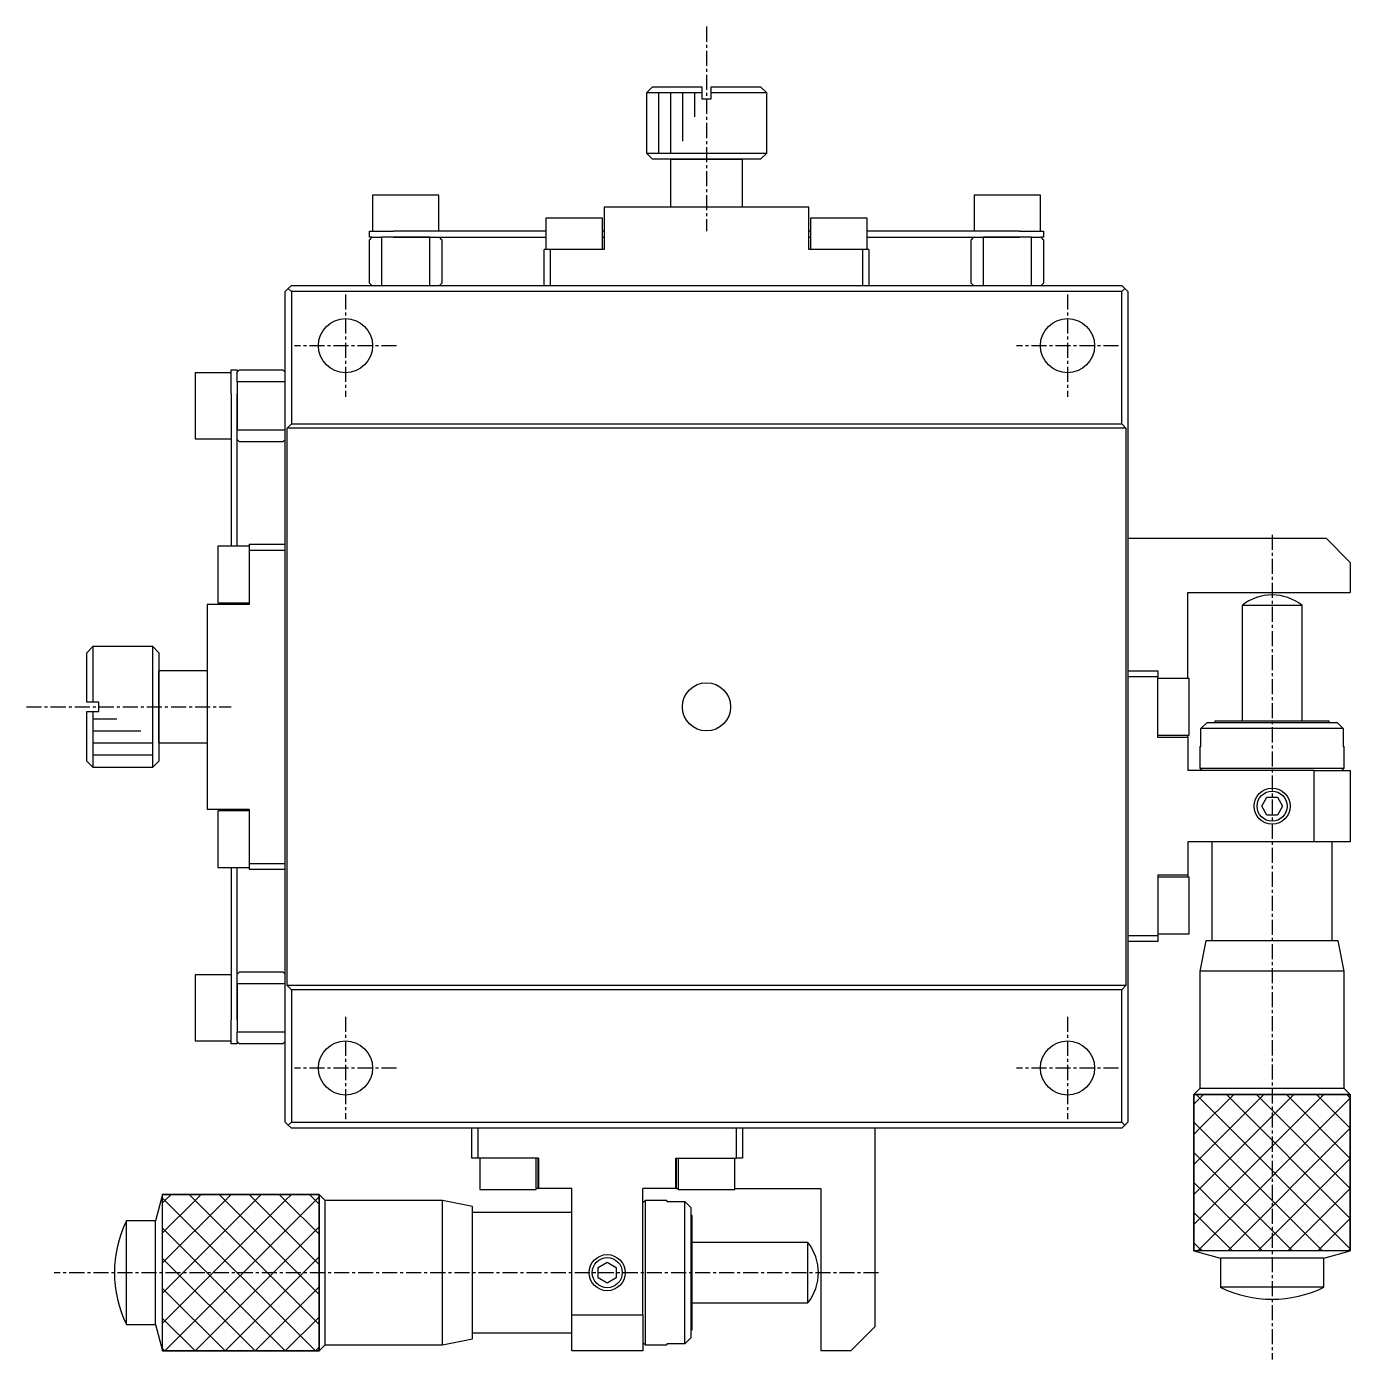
# Model space of a CAD drawing. Extents: x 10 to 451, y 10 to 256.
# Drawn here: x 341 to 451, y 91.8 to 202.5 of the extents above; entities that cross this region are included whole.
import ezdxf

# ---------------------------------------------------------------- set-up
doc = ezdxf.new("R2010")
doc.units = 0
doc.linetypes.add('CENTER', pattern=[2, 1.25, -0.25, 0.25, -0.25])
doc.layers.get('0').update_dxf_attribs({"linetype": 'CONTINUOUS'})
doc.layers.add('CENTER', color=1, linetype='CENTER')

msp = doc.modelspace()

# ---------------------------------------------------------------- linework, layer by layer
at = {"color": 7, "linetype": 'CONTINUOUS'}
for p, q in [((393.01, 197.5), (392.51, 197)), ((393.01, 197.5), (397.11, 197.5)), ((397.11, 197.5), (397.11, 197)), ((397.91, 197.5), (402.01, 197.5)), ((397.91, 197), (397.91, 197.5)), ((402.51, 197), (402.01, 197.5)), ((397.11, 197), (392.51, 197)), ((392.51, 197), (392.51, 192)), ((397.11, 197), (397.11, 196.5)), ((397.11, 196.5), (397.91, 196.5)), ((402.51, 197), (397.91, 197)), ((397.91, 196.5), (397.91, 197)), ((402.51, 192), (402.51, 197)), ((392.51, 192), (397.51, 192)), ((392.51, 192), (393.01, 191.5)), ((397.51, 192), (402.51, 192)), ((402.01, 191.5), (402.51, 192)), ((394.51, 191.5), (393.01, 191.5)), ((397.51, 191.5), (393.01, 191.5)), ((400.51, 191.5), (394.51, 191.5)), ((394.51, 191.5), (397.51, 191.5)), ((394.51, 191.5), (394.51, 187.5)), ((402.01, 191.5), (397.51, 191.5)), ((397.51, 191.5), (400.51, 191.5)), ((402.01, 191.5), (400.51, 191.5)), ((400.51, 187.5), (400.51, 191.5)), ((372.51, 188.5), (369.76, 188.5)), ((369.76, 188.5), (369.76, 185.5)), ((375.26, 188.5), (372.51, 188.5)), ((375.26, 185.5), (375.26, 188.5)), ((422.51, 188.5), (419.76, 188.5)), ((419.76, 188.5), (419.76, 185.5)), ((425.26, 188.5), (422.51, 188.5)), ((425.26, 185.5), (425.26, 188.5)), ((396.26, 187.5), (389.01, 187.5)), ((389.01, 187.5), (389.01, 184)), ((398.76, 187.5), (396.26, 187.5)), ((406.01, 187.5), (398.76, 187.5)), ((406.01, 184), (406.01, 187.5)), ((386.51, 186.6), (384.16, 186.6)), ((384.16, 186.6), (384.16, 184)), ((388.86, 186.6), (386.51, 186.6)), ((388.86, 184), (388.86, 186.6)), ((408.51, 186.6), (406.16, 186.6)), ((406.16, 186.6), (406.16, 184)), ((410.86, 186.6), (408.51, 186.6)), ((410.86, 184), (410.86, 186.6)), ((369.51, 185), (369.51, 185.5)), ((369.51, 185.5), (371.51, 185.5)), ((369.71, 185), (369.51, 184.8)), ((369.71, 185), (369.51, 185)), ((369.71, 185), (370.51, 185)), ((370.51, 185), (370.51, 181)), ((371.51, 185), (370.51, 185)), ((371.51, 185), (370.51, 185)), ((384.16, 185.5), (371.51, 185.5)), ((374.51, 185), (371.51, 185)), ((371.51, 185), (374.51, 185)), ((374.51, 181), (374.51, 185)), ((374.51, 185), (384.16, 185)), ((375.51, 184.8), (375.31, 185)), ((389.01, 185.5), (388.86, 185.5)), ((388.86, 185), (389.01, 185)), ((406.16, 185.5), (406.01, 185.5)), ((406.01, 185), (406.16, 185)), ((423.51, 185.5), (410.86, 185.5)), ((410.86, 185), (420.51, 185)), ((419.71, 185), (419.51, 184.8)), ((420.51, 185), (420.51, 181)), ((423.51, 185), (420.51, 185)), ((420.51, 185), (423.51, 185)), ((423.51, 185.5), (425.51, 185.5)), ((424.51, 185), (423.51, 185)), ((424.51, 185), (423.51, 185)), ((424.51, 181), (424.51, 185)), ((424.51, 185), (425.31, 185)), ((425.51, 184.8), (425.31, 185)), ((425.51, 185), (425.31, 185)), ((425.51, 185.5), (425.51, 185)), ((369.51, 181.2), (369.51, 184.8)), ((375.51, 184.8), (375.51, 181.2)), ((389.01, 184), (384.01, 184)), ((384.01, 181), (384.01, 184)), ((384.51, 184), (384.51, 181)), ((411.01, 184), (406.01, 184)), ((410.51, 181), (410.51, 184)), ((411.01, 184), (411.01, 181)), ((419.51, 181.2), (419.51, 184.8)), ((425.51, 184.8), (425.51, 181.2)), ((362.76, 180.75), (362.51, 180.5)), ((362.51, 111.5), (362.51, 180.5)), ((363.01, 181), (362.76, 180.75)), ((363.01, 180.5), (362.76, 180.75)), ((363.01, 181), (432.01, 181)), ((363.01, 180.5), (363.01, 169.5)), ((432.01, 180.5), (363.01, 180.5)), ((369.71, 181), (369.51, 181.2)), ((375.51, 181.2), (375.31, 181)), ((419.71, 181), (419.51, 181.2)), ((425.51, 181.2), (425.31, 181)), ((432.26, 180.75), (432.01, 181)), ((432.26, 180.75), (432.01, 180.5)), ((432.01, 169.5), (432.01, 180.5)), ((432.51, 180.5), (432.26, 180.75)), ((432.51, 180.5), (432.51, 111.5)), ((358.01, 174), (358.51, 174)), ((358.01, 172), (358.01, 174)), ((358.71, 174), (358.51, 173.8)), ((358.51, 174), (358.51, 173.8)), ((358.51, 173), (358.51, 173.8)), ((358.71, 174), (362.31, 174)), ((362.51, 173.8), (362.31, 174)), ((355.01, 173.75), (355.01, 171)), ((358.01, 173.75), (355.01, 173.75)), ((362.51, 173), (358.51, 173)), ((358.51, 173), (358.51, 172)), ((358.51, 173), (358.51, 172)), ((358.01, 172), (358.01, 159.35)), ((358.51, 172), (358.51, 169)), ((358.51, 169), (358.51, 172)), ((355.01, 171), (355.01, 168.25)), ((362.66, 169.15), (363.01, 169.5)), ((363.01, 169.5), (432.01, 169.5)), ((432.01, 169.5), (432.36, 169.15)), ((358.51, 169), (362.51, 169)), ((358.51, 159.35), (358.51, 169)), ((432.36, 169.15), (362.66, 169.15)), ((362.66, 122.85), (362.66, 169.15)), ((432.36, 169.15), (432.36, 122.85)), ((355.01, 168.25), (358.01, 168.25)), ((358.51, 168.2), (358.71, 168)), ((362.31, 168), (358.71, 168)), ((362.31, 168), (362.51, 168.2)), ((359.51, 159.5), (359.51, 154.5)), ((359.51, 159.5), (362.51, 159.5)), ((432.51, 160), (449.01, 160)), ((451.01, 158), (449.01, 160)), ((356.91, 159.35), (356.91, 157)), ((359.51, 159.35), (356.91, 159.35)), ((362.51, 159), (359.51, 159)), ((451.01, 158), (451.01, 155.5)), ((356.91, 157), (356.91, 154.65)), ((437.51, 155.5), (451.01, 155.5)), ((437.51, 148.35), (437.51, 155.5)), ((356.01, 154.5), (356.01, 147.25)), ((359.51, 154.5), (356.01, 154.5)), ((356.91, 154.65), (359.51, 154.65)), ((358.01, 154.65), (358.01, 154.5)), ((358.51, 154.5), (358.51, 154.65)), ((444.51, 154.42), (442.01, 154.42)), ((442.01, 154.42), (442.01, 144.8)), ((447.01, 154.42), (444.51, 154.42)), ((447.01, 144.8), (447.01, 154.42)), ((346.51, 151), (346.01, 150.5)), ((346.51, 151), (346.51, 146.4)), ((351.51, 151), (346.51, 151)), ((351.51, 146), (351.51, 151)), ((352.01, 150.5), (351.51, 151)), ((346.01, 146.4), (346.01, 150.5)), ((352.01, 150.5), (352.01, 146)), ((352.01, 150.5), (352.01, 149)), ((352.01, 149), (352.01, 143)), ((352.01, 146), (352.01, 149)), ((356.01, 149), (352.01, 149)), ((432.51, 149), (435.01, 149)), ((435.01, 148.5), (432.51, 148.5)), ((435.01, 149), (435.01, 148.5)), ((435.01, 143.45), (435.01, 148.5)), ((437.61, 148.35), (435.01, 148.35)), ((437.61, 143.65), (437.61, 148.35)), ((356.01, 147.25), (356.01, 144.75)), ((346.51, 146.4), (346.01, 146.4)), ((347.01, 146.4), (346.51, 146.4)), ((347.01, 145.6), (347.01, 146.4)), ((346.01, 141.5), (346.01, 145.6)), ((346.01, 145.6), (346.51, 145.6)), ((346.51, 145.6), (346.51, 141)), ((346.51, 145.6), (347.01, 145.6)), ((351.51, 141), (351.51, 146)), ((352.01, 146), (352.01, 141.5)), ((352.01, 143), (352.01, 146)), ((356.01, 144.75), (356.01, 137.5)), ((438.6, 144.2), (439.11, 144.7)), ((438.6, 142.7), (438.6, 144.2)), ((450.43, 144.2), (438.6, 144.2)), ((439.11, 144.7), (449.92, 144.7)), ((449.26, 144.8), (439.76, 144.8)), ((439.76, 144.8), (439.76, 144.7)), ((449.26, 144.7), (449.26, 144.8)), ((449.92, 144.7), (450.43, 144.2)), ((450.43, 144.2), (450.43, 142.7)), ((352.01, 143), (352.01, 141.5)), ((352.01, 143), (356.01, 143)), ((435.01, 143.65), (437.61, 143.65)), ((435.01, 143.48), (437.51, 143.48)), ((437.51, 143.45), (435.01, 143.45)), ((437.51, 143.48), (437.51, 143.65)), ((437.51, 143.48), (437.51, 143.45)), ((437.51, 143.45), (437.51, 140.7)), ((438.51, 142.7), (438.6, 142.7)), ((438.51, 142.7), (438.51, 140.9)), ((450.43, 142.7), (450.51, 142.7)), ((450.51, 140.9), (450.51, 142.7)), ((346.01, 141.5), (346.51, 141)), ((346.51, 141), (351.51, 141)), ((351.51, 141), (352.01, 141.5)), ((448.01, 140.7), (437.51, 140.7)), ((438.51, 140.9), (450.51, 140.9)), ((438.51, 140.9), (438.71, 140.7)), ((448.01, 134.8), (448.01, 140.7)), ((448.01, 140.7), (451.01, 140.7)), ((450.31, 140.7), (450.51, 140.9)), ((451.01, 140.7), (451.01, 134.8)), ((443.65, 137.75), (444.08, 138.5)), ((444.08, 138.5), (444.95, 138.5)), ((444.95, 138.5), (445.38, 137.75)), ((356.01, 137.5), (359.51, 137.5)), ((356.91, 137.35), (356.91, 135)), ((359.51, 137.35), (356.91, 137.35)), ((358.01, 137.5), (358.01, 137.35)), ((358.51, 137.35), (358.51, 137.5)), ((359.51, 137.5), (359.51, 132.5)), ((444.08, 137), (443.65, 137.75)), ((445.38, 137.75), (444.95, 137)), ((444.95, 137), (444.08, 137)), ((356.91, 135), (356.91, 132.65)), ((448.01, 134.8), (437.51, 134.8)), ((437.51, 134.8), (437.51, 132.05)), ((439.51, 134.8), (439.51, 126.55)), ((451.01, 134.8), (448.01, 134.8)), ((449.51, 126.55), (449.51, 134.8)), ((359.51, 133), (362.51, 133)), ((356.91, 132.65), (359.51, 132.65)), ((358.01, 132.65), (358.01, 120)), ((358.51, 123), (358.51, 132.65)), ((362.51, 132.5), (359.51, 132.5)), ((435.01, 132.05), (437.51, 132.05)), ((435.01, 132.05), (435.01, 127)), ((437.51, 132.02), (435.01, 132.02)), ((437.61, 131.85), (435.01, 131.85)), ((437.51, 132.05), (437.51, 132.02)), ((437.51, 132.02), (437.51, 131.85)), ((437.61, 127.15), (437.61, 131.85)), ((432.51, 127), (435.01, 127)), ((435.01, 126.5), (432.51, 126.5)), ((435.01, 127.15), (437.61, 127.15)), ((435.01, 127), (435.01, 126.5)), ((439.01, 126.55), (438.51, 124.05)), ((444.51, 126.55), (439.01, 126.55)), ((450.01, 126.55), (444.51, 126.55)), ((450.51, 124.05), (450.01, 126.55)), ((358.71, 124), (358.51, 123.8)), ((358.71, 124), (362.31, 124)), ((362.51, 123.8), (362.31, 124)), ((444.51, 124.05), (438.51, 124.05)), ((438.51, 124.05), (438.51, 114.3)), ((450.51, 124.05), (444.51, 124.05)), ((450.51, 114.3), (450.51, 124.05)), ((355.01, 123.75), (355.01, 121)), ((358.01, 123.75), (355.01, 123.75)), ((362.51, 123), (358.51, 123)), ((358.51, 123), (358.51, 120)), ((358.51, 120), (358.51, 123)), ((432.36, 122.85), (362.66, 122.85)), ((363.01, 122.5), (362.66, 122.85)), ((432.01, 122.5), (363.01, 122.5)), ((363.01, 122.5), (363.01, 111.5)), ((432.36, 122.85), (432.01, 122.5)), ((432.01, 111.5), (432.01, 122.5)), ((355.01, 121), (355.01, 118.25)), ((358.01, 118), (358.01, 120)), ((358.51, 120), (358.51, 119)), ((358.51, 120), (358.51, 119)), ((358.51, 118.2), (358.51, 119)), ((358.51, 119), (362.51, 119)), ((355.01, 118.25), (358.01, 118.25)), ((358.51, 118), (358.01, 118)), ((358.51, 118.2), (358.71, 118)), ((358.51, 118.2), (358.51, 118)), ((362.31, 118), (358.71, 118)), ((362.31, 118), (362.51, 118.2)), ((438.51, 114.3), (438.01, 113.8)), ((444.51, 114.3), (438.51, 114.3)), ((450.51, 114.3), (444.51, 114.3)), ((451.01, 113.8), (450.51, 114.3)), ((444.51, 113.8), (438.01, 113.8)), ((438.01, 100.8), (438.01, 113.8)), ((438.01, 113.8), (451.01, 113.8)), ((451.01, 113.8), (451.01, 100.8)), ((362.51, 111.5), (362.76, 111.25)), ((362.76, 111.25), (363.01, 111.5)), ((362.76, 111.25), (363.01, 111)), ((363.01, 111.5), (432.01, 111.5)), ((432.01, 111), (363.01, 111)), ((378.01, 108.5), (378.01, 111)), ((378.51, 111), (378.51, 108.5)), ((400.01, 108.5), (400.01, 111)), ((400.51, 111), (400.51, 108.5)), ((411.51, 111), (411.51, 94.5)), ((432.01, 111.5), (432.26, 111.25)), ((432.01, 111), (432.26, 111.25)), ((432.26, 111.25), (432.51, 111.5)), ((378.51, 108.5), (378.01, 108.5)), ((383.56, 108.5), (378.51, 108.5)), ((378.66, 108.5), (378.66, 105.9)), ((383.36, 105.9), (383.36, 108.5)), ((383.53, 106), (383.53, 108.5)), ((383.56, 108.5), (383.56, 106)), ((394.97, 108.5), (400.01, 108.5)), ((394.97, 106), (394.97, 108.5)), ((395, 108.5), (395, 106)), ((395.16, 108.5), (395.16, 105.9)), ((399.86, 105.9), (399.86, 108.5)), ((400.51, 108.5), (400.01, 108.5)), ((352.31, 105.5), (351.72, 103.3)), ((352.31, 105.5), (365.31, 105.5)), ((352.31, 92.5), (352.31, 105.5)), ((365.31, 99), (365.31, 105.5)), ((365.81, 105), (365.31, 105.5)), ((365.31, 105.5), (365.31, 92.5)), ((378.66, 105.9), (383.36, 105.9)), ((383.53, 106), (383.36, 106)), ((383.56, 106), (383.53, 106)), ((386.31, 106), (383.56, 106)), ((386.31, 95.5), (386.31, 106)), ((394.97, 106), (392.21, 106)), ((392.21, 95.5), (392.21, 106)), ((395, 106), (394.97, 106)), ((395, 106), (395.16, 106)), ((395.16, 105.9), (399.86, 105.9)), ((399.86, 106), (407.01, 106)), ((407.01, 106), (407.01, 92.5)), ((365.81, 99), (365.81, 105)), ((375.56, 105), (365.81, 105)), ((375.56, 99), (375.56, 105)), ((378.06, 104.5), (375.56, 105)), ((378.06, 99), (378.06, 104.5)), ((392.41, 105), (392.21, 104.8)), ((392.41, 105), (392.41, 93)), ((394.21, 105), (392.41, 105)), ((394.21, 105), (394.21, 104.92)), ((394.21, 104.92), (395.71, 104.92)), ((395.71, 93.08), (395.71, 104.92)), ((395.71, 104.92), (396.21, 104.41)), ((396.21, 104.41), (396.21, 93.59)), ((349.31, 99), (349.31, 103.3)), ((351.72, 103.3), (349.31, 103.3)), ((351.72, 99), (351.72, 103.3)), ((386.31, 104), (378.06, 104)), ((396.31, 103.75), (396.21, 103.75)), ((396.31, 94.25), (396.31, 103.75)), ((405.94, 101.5), (396.31, 101.5)), ((405.94, 99), (405.94, 101.5)), ((438.01, 100.8), (440.21, 100.21)), ((451.01, 100.8), (438.01, 100.8)), ((451.01, 100.8), (444.51, 100.8)), ((448.81, 100.21), (451.01, 100.8)), ((388.51, 99.43), (389.26, 99.87)), ((389.26, 99.87), (390.01, 99.43)), ((444.51, 100.21), (440.21, 100.21)), ((440.21, 100.21), (440.21, 97.8)), ((448.81, 100.21), (444.51, 100.21)), ((448.81, 97.8), (448.81, 100.21)), ((349.31, 94.7), (349.31, 99)), ((351.72, 94.7), (351.72, 99)), ((352.31, 92.5), (352.31, 99)), ((365.81, 93), (365.81, 99)), ((375.56, 93), (375.56, 99)), ((378.06, 93.5), (378.06, 99)), ((388.51, 98.57), (388.51, 99.43)), ((389.26, 98.13), (388.51, 98.57)), ((390.01, 98.57), (389.26, 98.13)), ((390.01, 99.43), (390.01, 98.57)), ((405.94, 96.5), (405.94, 99)), ((444.51, 97.8), (440.21, 97.8)), ((448.81, 97.8), (444.51, 97.8)), ((396.31, 96.5), (405.94, 96.5)), ((386.31, 95.5), (392.21, 95.5)), ((386.31, 92.5), (386.31, 95.5)), ((392.21, 95.5), (392.21, 92.5)), ((349.31, 94.7), (351.72, 94.7)), ((351.72, 94.7), (352.31, 92.5)), ((396.21, 94.25), (396.31, 94.25)), ((409.51, 92.5), (411.51, 94.5)), ((365.31, 92.5), (365.81, 93)), ((365.81, 93), (375.56, 93)), ((375.56, 93), (378.06, 93.5)), ((378.06, 94), (386.31, 94)), ((392.21, 93.2), (392.41, 93)), ((392.41, 93), (394.21, 93)), ((394.21, 93.08), (394.21, 93)), ((395.71, 93.08), (394.21, 93.08)), ((396.21, 93.59), (395.71, 93.08)), ((365.31, 92.5), (352.31, 92.5)), ((392.21, 92.5), (386.31, 92.5)), ((409.51, 92.5), (407.01, 92.5))]:
    msp.add_line(p, q, dxfattribs=at)
at = {"color": 3, "linetype": 'CONTINUOUS'}
for p, q in [((393.51, 197), (393.51, 192)), ((394.51, 197), (394.51, 192)), ((395.51, 197), (395.51, 193)), ((396.51, 197), (396.51, 195)), ((346.51, 145), (348.51, 145)), ((346.51, 144), (350.51, 144)), ((346.51, 143), (351.51, 143)), ((346.51, 142), (351.51, 142)), ((438.01, 113.8), (438.01, 100.8)), ((438.01, 112.99), (438.51, 113.49)), ((438.51, 113.49), (438.21, 113.8)), ((438.51, 103.49), (448.82, 113.8)), ((438.51, 105.99), (446.32, 113.8)), ((438.51, 108.49), (443.82, 113.8)), ((438.51, 110.99), (441.32, 113.8)), ((438.51, 113.49), (438.82, 113.8)), ((451.01, 100.99), (438.51, 113.49)), ((438.51, 100.99), (451.01, 113.49)), ((451.01, 103.49), (440.71, 113.8)), ((451.01, 105.99), (443.21, 113.8)), ((451.01, 113.8), (444.51, 113.8)), ((451.01, 108.49), (445.71, 113.8)), ((451.01, 110.99), (448.21, 113.8)), ((451.01, 113.49), (450.71, 113.8)), ((451.01, 100.8), (451.01, 113.8)), ((438.51, 110.99), (438.01, 111.49)), ((438.01, 110.49), (438.51, 110.99)), ((448.71, 100.8), (438.51, 110.99)), ((440.82, 100.8), (451.01, 110.99)), ((438.51, 108.49), (438.01, 108.99)), ((438.01, 107.99), (438.51, 108.49)), ((446.21, 100.8), (438.51, 108.49)), ((443.32, 100.8), (451.01, 108.49)), ((438.51, 105.99), (438.01, 106.49)), ((352.31, 99), (352.31, 105.5)), ((365.31, 105.5), (352.31, 105.5)), ((352.31, 105.19), (352.51, 105)), ((352.51, 105), (353.01, 105.5)), ((354.51, 105.5), (355.01, 105)), ((355.01, 105), (355.51, 105.5)), ((357.01, 105.5), (357.51, 105)), ((357.51, 105), (358.01, 105.5)), ((359.51, 105.5), (360.01, 105)), ((360.01, 105), (360.51, 105.5)), ((362.01, 105.5), (362.51, 105)), ((362.51, 105), (363.01, 105.5)), ((364.51, 105.5), (365.01, 105)), ((365.01, 105), (365.31, 105.31)), ((438.01, 105.49), (438.51, 105.99)), ((443.71, 100.8), (438.51, 105.99)), ((445.82, 100.8), (451.01, 105.99)), ((352.31, 104.81), (352.51, 105)), ((352.31, 102.31), (355.01, 105)), ((352.31, 99.81), (357.51, 105)), ((352.31, 97.31), (360.01, 105)), ((352.31, 94.81), (362.51, 105)), ((352.51, 92.5), (365.01, 105)), ((352.51, 105), (365.01, 92.5)), ((355.01, 105), (365.31, 94.69)), ((357.51, 105), (365.31, 97.19)), ((360.01, 105), (365.31, 99.69)), ((362.51, 105), (365.31, 102.19)), ((365.01, 105), (365.31, 104.69)), ((438.51, 103.49), (438.01, 103.99)), ((438.01, 102.99), (438.51, 103.49)), ((441.21, 100.8), (438.51, 103.49)), ((448.32, 100.8), (451.01, 103.49)), ((352.31, 102.69), (362.51, 92.5)), ((355.01, 92.5), (365.31, 102.81)), ((438.51, 100.99), (438.01, 101.49)), ((444.51, 100.8), (438.01, 100.8)), ((438.32, 100.8), (438.51, 100.99)), ((438.71, 100.8), (438.51, 100.99)), ((450.82, 100.8), (451.01, 100.99)), ((352.31, 100.19), (360.01, 92.5)), ((357.51, 92.5), (365.31, 100.31)), ((365.31, 92.5), (365.31, 99)), ((352.31, 97.69), (357.51, 92.5)), ((360.01, 92.5), (365.31, 97.81)), ((362.51, 92.5), (365.31, 95.31)), ((352.31, 95.19), (355.01, 92.5)), ((352.31, 92.69), (352.51, 92.5)), ((352.31, 92.5), (365.31, 92.5)), ((365.01, 92.5), (365.31, 92.81))]:
    msp.add_line(p, q, dxfattribs=at)
at = {"color": 7, "linetype": 'CONTINUOUS'}
for centre, radius in [((367.51, 176), 2.25), ((427.51, 176), 2.25), ((397.51, 146), 2), ((444.51, 137.75), 1.25), ((367.51, 116), 2.25), ((427.51, 116), 2.25), ((389.26, 99), 1.25)]:
    msp.add_circle(centre, radius, dxfattribs=at)
at = {"color": 3, "linetype": 'CONTINUOUS'}
for centre in [(444.51, 137.75), (389.26, 99)]:
    msp.add_circle(centre, 1.5, dxfattribs=at)
at = {"color": 7, "linetype": 'CONTINUOUS'}
for centre, radius, start, end in [((444.51, 151.3), 4, 51.3178, 128.6822), ((358.06, 99), 9.75, 153.8162, 206.1838), ((402.81, 99), 4, 321.3178, 38.6822), ((444.51, 106.54), 9.75, 243.8162, 296.1838)]:
    msp.add_arc(centre, radius, start, end, dxfattribs=at)
at = {"layer": 'CENTER', "color": 1, "linetype": 'CENTER'}
for p, q in [((397.51, 202.5), (397.51, 185.5)), ((367.51, 180.25), (367.51, 171.75)), ((427.51, 180.25), (427.51, 171.75)), ((371.76, 176), (363.26, 176)), ((431.76, 176), (423.26, 176)), ((444.51, 160.3), (444.51, 91.8)), ((341.01, 146), (358.01, 146)), ((367.51, 120.25), (367.51, 111.75)), ((427.51, 120.25), (427.51, 111.75)), ((371.76, 116), (363.26, 116)), ((431.76, 116), (423.26, 116)), ((411.81, 99), (343.31, 99))]:
    msp.add_line(p, q, dxfattribs=at)

doc.saveas('drawing.dxf')
